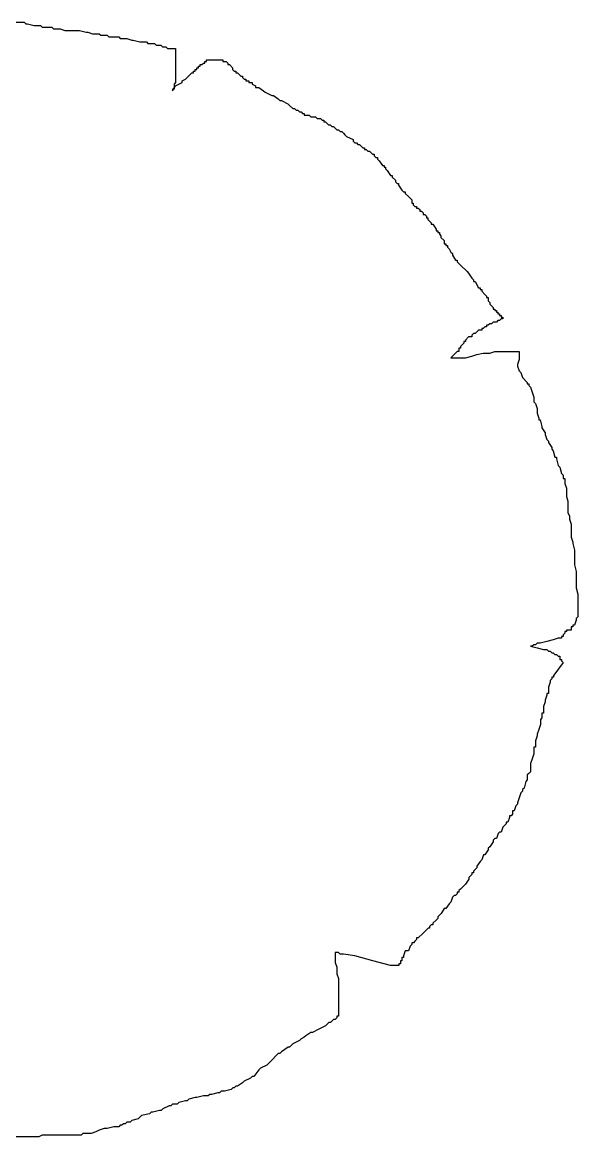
# Model space of a CAD drawing. Extents: x -4.01 to 4.09, y -4.05 to 4.
# Drawn here: x 0.08 to 4.09, y -4.05 to 3.99 of the extents above; entities that cross this region are included whole.
import ezdxf

# ---------------------------------------------------------------- set-up
doc = ezdxf.new("R2010")
doc.units = 0
doc.header["$MEASUREMENT"] = 0
doc.layers.add('P-ARVORE', color=2, linetype='CONTINUOUS')

msp = doc.modelspace()

# ---------------------------------------------------------------- linework, layer by layer
at = {"layer": 'P-ARVORE'}
for p, q in [((-0.0389, 3.9913), (0.0905, 3.9913)), ((0.0905, 3.9913), (0.1022, 3.9795)), ((0.1022, 3.9795), (0.1139, 3.9795)), ((0.1139, 3.9795), (0.1608, 3.9678)), ((0.1608, 3.9678), (0.2078, 3.9678)), ((0.2078, 3.9678), (0.2195, 3.956)), ((0.2195, 3.956), (0.2902, 3.956)), ((0.2902, 3.956), (0.3019, 3.9443)), ((0.3019, 3.9443), (0.3488, 3.9443)), ((0.3488, 3.9443), (0.3844, 3.9326)), ((0.3844, 3.9326), (0.4903, 3.9326)), ((0.4903, 3.9326), (0.5372, 3.9208)), ((0.5372, 3.9208), (0.5489, 3.9208)), ((0.5489, 3.9208), (0.5841, 3.9091)), ((0.5841, 3.9091), (0.6313, 3.9091)), ((0.6313, 3.9091), (0.6431, 3.8973)), ((0.6431, 3.8973), (0.69, 3.8973)), ((0.69, 3.8973), (0.7017, 3.8856)), ((0.7017, 3.8856), (0.7724, 3.8856)), ((0.7724, 3.8856), (0.7841, 3.8739)), ((0.7841, 3.8739), (0.831, 3.8739)), ((0.831, 3.8739), (0.8662, 3.8621)), ((0.8662, 3.8621), (0.878, 3.8621)), ((0.878, 3.8621), (0.9252, 3.8504)), ((0.9252, 3.8504), (0.9721, 3.8504)), ((0.9721, 3.8504), (0.9838, 3.8384)), ((0.9838, 3.8384), (1.0311, 3.8384)), ((1.0311, 3.8384), (1.0428, 3.8266)), ((1.0428, 3.8266), (1.078, 3.8266)), ((1.078, 3.8266), (1.0897, 3.8149)), ((1.0897, 3.8149), (1.1132, 3.8149)), ((1.1132, 3.8149), (1.1249, 3.8032)), ((1.1249, 3.8032), (1.1837, 3.8032)), ((1.1837, 3.8032), (1.1837, 3.5563)), ((1.3956, 3.6973), (1.3956, 3.7093)), ((1.3956, 3.7093), (1.4073, 3.7093)), ((1.4073, 3.7093), (1.4073, 3.721)), ((1.4073, 3.721), (1.5249, 3.721)), ((1.5249, 3.721), (1.5249, 3.7093)), ((1.5249, 3.7093), (1.5483, 3.7093)), ((1.5483, 3.7093), (1.5603, 3.6973)), ((1.2896, 3.6151), (1.3013, 3.6268)), ((1.3013, 3.6268), (1.3134, 3.6268)), ((1.3134, 3.6268), (1.3134, 3.6385)), ((1.3134, 3.6385), (1.3251, 3.6385)), ((1.3251, 3.6385), (1.3251, 3.6505)), ((1.3251, 3.6505), (1.3368, 3.6505)), ((1.3368, 3.6505), (1.3368, 3.6622)), ((1.3368, 3.6622), (1.3485, 3.6622)), ((1.3485, 3.6622), (1.3485, 3.6739)), ((1.3485, 3.6739), (1.3601, 3.6739)), ((1.3601, 3.6739), (1.3601, 3.6856)), ((1.3601, 3.6856), (1.3718, 3.6856)), ((1.3718, 3.6856), (1.3839, 3.6973)), ((1.3839, 3.6973), (1.3956, 3.6973)), ((1.5603, 3.6973), (1.5603, 3.6856)), ((1.5603, 3.6856), (1.572, 3.6856)), ((1.572, 3.6856), (1.5954, 3.6622)), ((1.5954, 3.6622), (1.5954, 3.6505)), ((1.5954, 3.6505), (1.6071, 3.6385)), ((1.6071, 3.6385), (1.6188, 3.6385)), ((1.6188, 3.6385), (1.6188, 3.6268)), ((1.6188, 3.6268), (1.6308, 3.6268)), ((1.6308, 3.6268), (1.6542, 3.6034)), ((1.1837, 3.5563), (1.172, 3.5446)), ((1.172, 3.5446), (1.172, 3.5092)), ((1.1837, 3.5329), (1.2308, 3.5563)), ((1.2308, 3.568), (1.2546, 3.5797)), ((1.2308, 3.5563), (1.2308, 3.568)), ((1.2546, 3.5797), (1.2896, 3.6151)), ((1.6542, 3.6034), (1.6659, 3.6034)), ((1.6659, 3.6034), (1.6659, 3.5917)), ((1.6659, 3.5917), (1.6776, 3.5797)), ((1.6776, 3.5797), (1.6896, 3.5797)), ((1.6896, 3.5797), (1.6896, 3.568)), ((1.6896, 3.568), (1.713, 3.568)), ((1.713, 3.568), (1.713, 3.5563)), ((1.713, 3.5563), (1.7364, 3.5563)), ((1.7364, 3.5563), (1.7364, 3.5446)), ((1.7364, 3.5446), (1.7601, 3.5329)), ((1.1603, 3.4975), (1.1837, 3.5329)), ((1.172, 3.5092), (1.1603, 3.5092)), ((1.1603, 3.5092), (1.1603, 3.4975)), ((1.7601, 3.5329), (1.7601, 3.521)), ((1.7601, 3.521), (1.7835, 3.521)), ((1.7835, 3.521), (1.819, 3.4975)), ((1.819, 3.4975), (1.8307, 3.4858)), ((1.8307, 3.4858), (1.8778, 3.4622)), ((1.8778, 3.4622), (1.8895, 3.4622)), ((1.8895, 3.4622), (1.9246, 3.4388)), ((1.9246, 3.4388), (1.9366, 3.427)), ((1.9366, 3.427), (1.9483, 3.427)), ((1.9483, 3.427), (1.9951, 3.4034)), ((1.9951, 3.4034), (2.0071, 3.3917)), ((2.0071, 3.3917), (2.0305, 3.3683)), ((2.0305, 3.3683), (2.0422, 3.3683)), ((2.0422, 3.3683), (2.0539, 3.3565)), ((2.0539, 3.3565), (2.0659, 3.3565)), ((2.0659, 3.3565), (2.0776, 3.3446)), ((2.0776, 3.3446), (2.0893, 3.3446)), ((2.0893, 3.3446), (2.101, 3.3329)), ((2.101, 3.3329), (2.1127, 3.3329)), ((2.1127, 3.3329), (2.1127, 3.3212)), ((2.1127, 3.3212), (2.1481, 3.3212)), ((2.1481, 3.3212), (2.1598, 3.3095)), ((2.1598, 3.3095), (2.1952, 3.3095)), ((2.1952, 3.3095), (2.2069, 3.2978)), ((2.2069, 3.2978), (2.2303, 3.2978)), ((2.2303, 3.2978), (2.242, 3.2858)), ((2.242, 3.2858), (2.254, 3.2858)), ((2.254, 3.2858), (2.254, 3.2741)), ((2.254, 3.2741), (2.2657, 3.2741)), ((2.2657, 3.2741), (2.2891, 3.2507)), ((2.2891, 3.2507), (2.3008, 3.2507)), ((2.3008, 3.2507), (2.3129, 3.239)), ((2.3129, 3.239), (2.3246, 3.239)), ((2.3246, 3.239), (2.3362, 3.227)), ((2.3362, 3.227), (2.3479, 3.2153)), ((2.3479, 3.2153), (2.3596, 3.2153)), ((2.3596, 3.2153), (2.3717, 3.2036)), ((2.3717, 3.2036), (2.3834, 3.2036)), ((2.3834, 3.2036), (2.3951, 3.1919)), ((2.3951, 3.1919), (2.4068, 3.1799)), ((2.4068, 3.1799), (2.4184, 3.1682)), ((2.4184, 3.1682), (2.4656, 3.1448)), ((2.4656, 3.1448), (2.4656, 3.1331)), ((2.4656, 3.1331), (2.4773, 3.1211)), ((2.4773, 3.1211), (2.489, 3.1211)), ((2.489, 3.1211), (2.501, 3.1094)), ((2.501, 3.1094), (2.5127, 3.1094)), ((2.5127, 3.1094), (2.5361, 3.086)), ((2.5361, 3.086), (2.5478, 3.086)), ((2.5478, 3.086), (2.5478, 3.0743)), ((2.5478, 3.0743), (2.5598, 3.0743)), ((2.5598, 3.0743), (2.5715, 3.0624)), ((2.5715, 3.0624), (2.5832, 3.0624)), ((2.5832, 3.0624), (2.6066, 3.0389)), ((2.6066, 3.0389), (2.6183, 3.0389)), ((2.6183, 3.0389), (2.6183, 3.0272)), ((2.6183, 3.0272), (2.6303, 3.0155)), ((2.6303, 3.0155), (2.642, 3.0155)), ((2.642, 3.0155), (2.642, 3.0036)), ((2.642, 3.0036), (2.6537, 2.9919)), ((2.6537, 2.9919), (2.6771, 2.9567)), ((2.6771, 2.9567), (2.6891, 2.9567)), ((2.6891, 2.9567), (2.6891, 2.9448)), ((2.6891, 2.9448), (2.7008, 2.9448)), ((2.7008, 2.9448), (2.7008, 2.9331)), ((2.7008, 2.9331), (2.7125, 2.9214)), ((2.7125, 2.9214), (2.7359, 2.886)), ((2.7359, 2.886), (2.7479, 2.886)), ((2.7479, 2.886), (2.7479, 2.8743)), ((2.7479, 2.8743), (2.7713, 2.8509)), ((2.7713, 2.8509), (2.7713, 2.8392)), ((2.7713, 2.8392), (2.783, 2.8272)), ((2.783, 2.8272), (2.7947, 2.8272)), ((2.7947, 2.8272), (2.7947, 2.8155)), ((2.7947, 2.8155), (2.8184, 2.7804)), ((2.8184, 2.7804), (2.8301, 2.7684)), ((2.8301, 2.7684), (2.8418, 2.7684)), ((2.8418, 2.7684), (2.8418, 2.7567)), ((2.8418, 2.7567), (2.8652, 2.7333)), ((2.8652, 2.7333), (2.889, 2.7096)), ((2.889, 2.7096), (2.889, 2.6862)), ((2.889, 2.6862), (2.9006, 2.6862)), ((2.9006, 2.6862), (2.9006, 2.6745)), ((2.9006, 2.6745), (2.9123, 2.6628)), ((2.9123, 2.6628), (2.924, 2.6628)), ((2.924, 2.6628), (2.924, 2.6508)), ((2.924, 2.6508), (2.9361, 2.6508)), ((2.9361, 2.6508), (2.9478, 2.6391)), ((2.9478, 2.6391), (2.9478, 2.6274)), ((2.9478, 2.6274), (2.9595, 2.6274)), ((2.9595, 2.6274), (2.9712, 2.6157)), ((2.9712, 2.6157), (2.9712, 2.604)), ((2.9712, 2.604), (2.9828, 2.604)), ((2.9828, 2.604), (2.9949, 2.5921)), ((2.9949, 2.5921), (2.9949, 2.5804)), ((2.9949, 2.5804), (3.0066, 2.5804)), ((3.0066, 2.5804), (3.0066, 2.5686)), ((3.0066, 2.5686), (3.03, 2.5452)), ((3.03, 2.5452), (3.03, 2.5333)), ((3.03, 2.5333), (3.0417, 2.5333)), ((3.0417, 2.5333), (3.0654, 2.4982)), ((3.0654, 2.4982), (3.0654, 2.4864)), ((3.0654, 2.4864), (3.0771, 2.4864)), ((3.0771, 2.4864), (3.0771, 2.4745)), ((3.0771, 2.4745), (3.0888, 2.4745)), ((3.0888, 2.4745), (3.0888, 2.4628)), ((3.0888, 2.4628), (3.1005, 2.4511)), ((3.1005, 2.4511), (3.1005, 2.4394)), ((3.1005, 2.4394), (3.1242, 2.4157)), ((3.1242, 2.4157), (3.1242, 2.3923)), ((3.1242, 2.3923), (3.1359, 2.3923)), ((3.1359, 2.3923), (3.1359, 2.3806)), ((3.1359, 2.3806), (3.1476, 2.3806)), ((3.1476, 2.3806), (3.1476, 2.3689)), ((3.1476, 2.3689), (3.1593, 2.3569)), ((3.1593, 2.3569), (3.171, 2.3335)), ((3.171, 2.3335), (3.183, 2.3218)), ((3.183, 2.3218), (3.183, 2.3101)), ((3.183, 2.3101), (3.2064, 2.2747)), ((3.2064, 2.2747), (3.2181, 2.2747)), ((3.2181, 2.2747), (3.2181, 2.263)), ((3.2181, 2.263), (3.2298, 2.2513)), ((3.2298, 2.2513), (3.2535, 2.2276)), ((3.2535, 2.2276), (3.2769, 2.2042)), ((3.2769, 2.2042), (3.2886, 2.1923)), ((3.2886, 2.1923), (3.3003, 2.1805)), ((3.3003, 2.1805), (3.324, 2.1454)), ((3.324, 2.1454), (3.3357, 2.1335)), ((3.3357, 2.1335), (3.3357, 2.1218)), ((3.3357, 2.1218), (3.3474, 2.1218)), ((3.3474, 2.1218), (3.3712, 2.0747)), ((3.3712, 2.0747), (3.3828, 2.0747)), ((3.3828, 2.0747), (3.3828, 2.063)), ((3.3828, 2.063), (3.3945, 2.063)), ((3.3945, 2.063), (3.3945, 2.0513)), ((3.3945, 2.0513), (3.4179, 2.0278)), ((3.4179, 2.0278), (3.4296, 2.0159)), ((3.4296, 2.0159), (3.4296, 2.0042)), ((3.4296, 2.0042), (3.4417, 2.0042)), ((3.4417, 2.0042), (3.4417, 1.9808)), ((3.4417, 1.9808), (3.4534, 1.9691)), ((3.4534, 1.9691), (3.4534, 1.9571)), ((3.4534, 1.9571), (3.4767, 1.9337)), ((3.4767, 1.9337), (3.4767, 1.922)), ((3.4767, 1.922), (3.4884, 1.922)), ((3.4884, 1.922), (3.4884, 1.9103)), ((3.4884, 1.9103), (3.5005, 1.9103)), ((3.5005, 1.9103), (3.5005, 1.8983)), ((3.5005, 1.8983), (3.5122, 1.8983)), ((3.5122, 1.8983), (3.5122, 1.8866)), ((3.5122, 1.8866), (3.5239, 1.8866)), ((3.5239, 1.8866), (3.5239, 1.8749)), ((3.5239, 1.8749), (3.5356, 1.8749)), ((3.5356, 1.8515), (3.5239, 1.8395)), ((3.5356, 1.8749), (3.5356, 1.8632)), ((3.5356, 1.8632), (3.5473, 1.8632)), ((3.5473, 1.8515), (3.5356, 1.8515)), ((3.5473, 1.8632), (3.5473, 1.8515)), ((3.4062, 1.7807), (3.3945, 1.7807)), ((3.3945, 1.7807), (3.3945, 1.769)), ((3.4179, 1.7927), (3.4062, 1.7807)), ((3.4296, 1.7927), (3.4179, 1.7927)), ((3.4417, 1.8044), (3.4296, 1.8044)), ((3.4296, 1.8044), (3.4296, 1.7927)), ((3.4534, 1.8161), (3.4417, 1.8044)), ((3.465, 1.8161), (3.4534, 1.8161)), ((3.4767, 1.8278), (3.465, 1.8161)), ((3.5005, 1.8278), (3.4767, 1.8278)), ((3.5122, 1.8395), (3.5005, 1.8278)), ((3.5239, 1.8395), (3.5122, 1.8395)), ((3.3003, 1.722), (3.2769, 1.6985)), ((3.2769, 1.6985), (3.2769, 1.6868)), ((3.324, 1.722), (3.3003, 1.722)), ((3.3357, 1.7456), (3.324, 1.7339)), ((3.324, 1.7339), (3.324, 1.722)), ((3.3474, 1.7456), (3.3357, 1.7456)), ((3.3591, 1.7573), (3.3474, 1.7456)), ((3.3712, 1.769), (3.3591, 1.7573)), ((3.3945, 1.769), (3.3712, 1.769)), ((3.2181, 1.6163), (3.2064, 1.6044)), ((3.2298, 1.6163), (3.2181, 1.6163)), ((3.2415, 1.6398), (3.2298, 1.6398)), ((3.2298, 1.6398), (3.2298, 1.6163)), ((3.2535, 1.6632), (3.2415, 1.6515)), ((3.2415, 1.6515), (3.2415, 1.6398)), ((3.2652, 1.6751), (3.2535, 1.6632)), ((3.2769, 1.6868), (3.2652, 1.6868)), ((3.2652, 1.6868), (3.2652, 1.6751)), ((3.4534, 1.6044), (3.4884, 1.6163)), ((3.4884, 1.6163), (3.6649, 1.6163)), ((3.6649, 1.6163), (3.6649, 1.5575)), ((3.183, 1.581), (3.171, 1.5693)), ((3.171, 1.5693), (3.2769, 1.5693)), ((3.2064, 1.6044), (3.183, 1.581)), ((3.2769, 1.5693), (3.324, 1.581)), ((3.324, 1.581), (3.3591, 1.5927)), ((3.3591, 1.5927), (3.4062, 1.6044)), ((3.4062, 1.6044), (3.4534, 1.6044)), ((3.6649, 1.5575), (3.6532, 1.5222)), ((3.6532, 1.5222), (3.6532, 1.5105)), ((3.6532, 1.5105), (3.6649, 1.4751)), ((3.6649, 1.4751), (3.6766, 1.4634)), ((3.6766, 1.4634), (3.6886, 1.428)), ((3.6886, 1.428), (3.7237, 1.3929)), ((3.7237, 1.3929), (3.7237, 1.3812)), ((3.7237, 1.3812), (3.7354, 1.3812)), ((3.7354, 1.3812), (3.7354, 1.3692)), ((3.7354, 1.3692), (3.7474, 1.3575)), ((3.7474, 1.3575), (3.7591, 1.3224)), ((3.7591, 1.3224), (3.7708, 1.287)), ((3.7708, 1.287), (3.7708, 1.2517)), ((3.7708, 1.2517), (3.7825, 1.2399)), ((3.7825, 1.2399), (3.7942, 1.2046)), ((3.7942, 1.2046), (3.7942, 1.1695)), ((3.7942, 1.1695), (3.8062, 1.1341)), ((3.8062, 1.1341), (3.8062, 1.1224)), ((3.8062, 1.1224), (3.8179, 1.1224)), ((3.8179, 1.1224), (3.8296, 1.0753)), ((3.8296, 1.0753), (3.8296, 1.0636)), ((3.8296, 1.0636), (3.853, 1.0282)), ((3.853, 1.0282), (3.853, 1.0165)), ((3.853, 1.0165), (3.8647, 0.9814)), ((3.8647, 0.9814), (3.8767, 0.9694)), ((3.8767, 0.9694), (3.8767, 0.9577)), ((3.8767, 0.9577), (3.9001, 0.9226)), ((3.9001, 0.9226), (3.9001, 0.9106)), ((3.9001, 0.9106), (3.9118, 0.8989)), ((3.9118, 0.8989), (3.9235, 0.8518)), ((3.9235, 0.8518), (3.9356, 0.8518)), ((3.9356, 0.8518), (3.9356, 0.8401)), ((3.9356, 0.8401), (3.9473, 0.7931)), ((3.9473, 0.7931), (3.9589, 0.7814)), ((3.9589, 0.7814), (3.9706, 0.7343)), ((3.9706, 0.7343), (3.9823, 0.7226)), ((3.9823, 0.7226), (3.9823, 0.6991)), ((3.9823, 0.6991), (3.9944, 0.6991)), ((3.9944, 0.6991), (3.9944, 0.6638)), ((3.9944, 0.6638), (4.0061, 0.6287)), ((4.0061, 0.6287), (4.0061, 0.5699)), ((4.0061, 0.5699), (4.0178, 0.5345)), ((4.0178, 0.5345), (4.0178, 0.4523)), ((4.0178, 0.4523), (4.0295, 0.4286)), ((4.0295, 0.4286), (4.0295, 0.4052)), ((4.0295, 0.4052), (4.0411, 0.3698)), ((4.0411, 0.3698), (4.0411, 0.2759)), ((4.0411, 0.2759), (4.0528, 0.2406)), ((4.0528, 0.2406), (4.0528, 0.2288)), ((4.0528, 0.2288), (4.0649, 0.1818)), ((4.0649, 0.1818), (4.0649, 0.0759)), ((4.0649, 0.0759), (4.0766, 0.0288)), ((4.0766, 0.0288), (4.0766, -0.0888)), ((4.0766, -0.0888), (4.0883, -0.1358)), ((4.0883, -0.1358), (4.0883, -0.3002)), ((4.0883, -0.3002), (4.0766, -0.3122)), ((4.0766, -0.3122), (4.0766, -0.3239)), ((4.0411, -0.3944), (4.0061, -0.3944)), ((4.0061, -0.3944), (4.0061, -0.4061)), ((4.0528, -0.371), (4.0411, -0.371)), ((4.0411, -0.371), (4.0411, -0.3944)), ((4.0649, -0.359), (4.0528, -0.359)), ((4.0528, -0.359), (4.0528, -0.371)), ((4.0766, -0.3239), (4.0649, -0.359)), ((3.8647, -0.4766), (3.8179, -0.4886)), ((3.9118, -0.4649), (3.8647, -0.4766)), ((3.9473, -0.4532), (3.9118, -0.4649)), ((3.9706, -0.4532), (3.9473, -0.4532)), ((3.9823, -0.4415), (3.9706, -0.4415)), ((3.9706, -0.4415), (3.9706, -0.4532)), ((3.9944, -0.4178), (3.9823, -0.4298)), ((3.9823, -0.4298), (3.9823, -0.4415)), ((4.0061, -0.4061), (3.9944, -0.4061)), ((3.9944, -0.4061), (3.9944, -0.4178)), ((3.7591, -0.512), (3.7474, -0.512)), ((3.7474, -0.512), (3.7942, -0.5237)), ((3.7708, -0.5003), (3.7591, -0.512)), ((3.7825, -0.5003), (3.7708, -0.5003)), ((3.7942, -0.4886), (3.7825, -0.5003)), ((3.8179, -0.4886), (3.7942, -0.4886)), ((3.7942, -0.5237), (3.8413, -0.5354)), ((3.8413, -0.5354), (3.8647, -0.5354)), ((3.8647, -0.5354), (3.8767, -0.5473)), ((3.8767, -0.5473), (3.8884, -0.5473)), ((3.8884, -0.5473), (3.9001, -0.5591)), ((3.9001, -0.5591), (3.9118, -0.5591)), ((3.9118, -0.5591), (3.9235, -0.5708)), ((3.9235, -0.5708), (3.9356, -0.5708)), ((3.9823, -0.6296), (3.9239, -0.7115)), ((3.9356, -0.5708), (3.9473, -0.5825)), ((3.9473, -0.5825), (3.9589, -0.5825)), ((3.9589, -0.5825), (3.9589, -0.6061)), ((3.9589, -0.6061), (3.9706, -0.6061)), ((3.9706, -0.6061), (3.9706, -0.6178)), ((3.9706, -0.6178), (3.9823, -0.6296)), ((3.9239, -0.7115), (3.9124, -0.7233)), ((3.9124, -0.7233), (3.9124, -0.735)), ((3.8888, -0.7702), (3.8769, -0.8057)), ((3.9004, -0.7467), (3.8888, -0.7585)), ((3.8888, -0.7585), (3.8888, -0.7702)), ((3.9124, -0.735), (3.9004, -0.735)), ((3.9004, -0.735), (3.9004, -0.7467)), ((3.8653, -0.8643), (3.8533, -0.8995)), ((3.8769, -0.8526), (3.8653, -0.8526)), ((3.8653, -0.8526), (3.8653, -0.8643)), ((3.8769, -0.8057), (3.8769, -0.8526)), ((3.8533, -0.9115), (3.8418, -0.9467)), ((3.8418, -0.9467), (3.8418, -0.9937)), ((3.8533, -0.8995), (3.8533, -0.9115)), ((3.8298, -1.0289), (3.8182, -1.0409)), ((3.8182, -1.0409), (3.8182, -1.0761)), ((3.8418, -0.9937), (3.8298, -0.9937)), ((3.8298, -0.9937), (3.8298, -1.0289)), ((3.8063, -1.1113), (3.7947, -1.1465)), ((3.8182, -1.0761), (3.8063, -1.1113)), ((3.7947, -1.1582), (3.7828, -1.1937)), ((3.7828, -1.1937), (3.7828, -1.2406)), ((3.7947, -1.1465), (3.7947, -1.1582)), ((3.7828, -1.2406), (3.7712, -1.2406)), ((3.7712, -1.2406), (3.7712, -1.2875)), ((3.7592, -1.323), (3.7477, -1.3582)), ((3.7477, -1.3582), (3.7477, -1.4169)), ((3.7712, -1.2875), (3.7592, -1.323)), ((3.7357, -1.4289), (3.7241, -1.4406)), ((3.7241, -1.4406), (3.7241, -1.4758)), ((3.7477, -1.4169), (3.7357, -1.4289)), ((3.7122, -1.4876), (3.7006, -1.5345)), ((3.7241, -1.4758), (3.7122, -1.4876)), ((3.6651, -1.6052), (3.6535, -1.6404)), ((3.6771, -1.57), (3.6651, -1.6052)), ((3.6886, -1.5582), (3.6771, -1.57)), ((3.7006, -1.5345), (3.6886, -1.5462)), ((3.6886, -1.5462), (3.6886, -1.5582)), ((3.6416, -1.6638), (3.63, -1.6993)), ((3.6535, -1.6521), (3.6416, -1.6638)), ((3.6535, -1.6404), (3.6535, -1.6521)), ((3.5945, -1.7462), (3.583, -1.7814)), ((3.6065, -1.7345), (3.5945, -1.7345)), ((3.5945, -1.7345), (3.5945, -1.7462)), ((3.6181, -1.7228), (3.6065, -1.7345)), ((3.63, -1.6993), (3.6181, -1.6993)), ((3.6181, -1.6993), (3.6181, -1.7228)), ((3.5475, -1.8169), (3.5359, -1.8521)), ((3.5594, -1.8049), (3.5475, -1.8169)), ((3.571, -1.7932), (3.5594, -1.8049)), ((3.583, -1.7814), (3.571, -1.7814)), ((3.571, -1.7814), (3.571, -1.7932)), ((3.4773, -1.9225), (3.4537, -1.958)), ((3.4888, -1.8991), (3.4773, -1.9108)), ((3.4773, -1.9108), (3.4773, -1.9225)), ((3.5008, -1.8991), (3.4888, -1.8991)), ((3.5124, -1.8639), (3.5008, -1.8991)), ((3.5243, -1.8521), (3.5124, -1.8639)), ((3.5359, -1.8521), (3.5243, -1.8521)), ((3.4418, -1.9815), (3.4183, -2.0167)), ((3.4537, -1.958), (3.4418, -1.9697)), ((3.4418, -1.9697), (3.4418, -1.9815)), ((3.3832, -2.0639), (3.3596, -2.0991)), ((3.3947, -2.0519), (3.3832, -2.0639)), ((3.4067, -2.0167), (3.3947, -2.0519)), ((3.4183, -2.0167), (3.4067, -2.0167)), ((3.3126, -2.1695), (3.3006, -2.1812)), ((3.3241, -2.1577), (3.3126, -2.1695)), ((3.3361, -2.146), (3.3241, -2.146)), ((3.3241, -2.146), (3.3241, -2.1577)), ((3.3477, -2.1225), (3.3361, -2.1343)), ((3.3361, -2.1343), (3.3361, -2.146)), ((3.3596, -2.1108), (3.3477, -2.1225)), ((3.3596, -2.0991), (3.3596, -2.1108)), ((3.2655, -2.2401), (3.2536, -2.2519)), ((3.2771, -2.2284), (3.2655, -2.2401)), ((3.3006, -2.1932), (3.2771, -2.2284)), ((3.3006, -2.1812), (3.3006, -2.1932)), ((3.183, -2.3226), (3.1714, -2.3578)), ((3.1949, -2.3105), (3.183, -2.3226)), ((3.2065, -2.3105), (3.1949, -2.3105)), ((3.2185, -2.2988), (3.2065, -2.3105)), ((3.23, -2.2871), (3.2185, -2.2871)), ((3.2185, -2.2871), (3.2185, -2.2988)), ((3.242, -2.2636), (3.23, -2.2753)), ((3.23, -2.2753), (3.23, -2.2871)), ((3.2536, -2.2519), (3.242, -2.2636)), ((3.1243, -2.4047), (3.1008, -2.4399)), ((3.1359, -2.4047), (3.1243, -2.4047)), ((3.1594, -2.3695), (3.1359, -2.4047)), ((3.1714, -2.3578), (3.1594, -2.3695)), ((3.0657, -2.4871), (3.0422, -2.5106)), ((3.0773, -2.4754), (3.0657, -2.4871)), ((3.0889, -2.4519), (3.0773, -2.4636)), ((3.0773, -2.4636), (3.0773, -2.4754)), ((3.1008, -2.4399), (3.0889, -2.4519)), ((2.9832, -2.5692), (2.9716, -2.5812)), ((2.9951, -2.5575), (2.9832, -2.5692)), ((3.0067, -2.5458), (2.9951, -2.5575)), ((3.0187, -2.5458), (3.0067, -2.5458)), ((3.0302, -2.5223), (3.0187, -2.534)), ((3.0187, -2.534), (3.0187, -2.5458)), ((3.0422, -2.5223), (3.0302, -2.5223)), ((3.0422, -2.5106), (3.0422, -2.5223)), ((2.901, -2.6516), (2.8891, -2.6516)), ((2.8891, -2.6516), (2.8891, -2.6634)), ((2.9126, -2.6399), (2.901, -2.6516)), ((2.9245, -2.6282), (2.9126, -2.6399)), ((2.9361, -2.6164), (2.9245, -2.6164)), ((2.9245, -2.6164), (2.9245, -2.6282)), ((2.9716, -2.5812), (2.9361, -2.6164)), ((2.3599, -2.7223), (2.3363, -2.7223)), ((2.3363, -2.7223), (2.3363, -2.7927)), ((2.3718, -2.734), (2.3599, -2.7223)), ((2.3954, -2.734), (2.3718, -2.734)), ((2.4775, -2.7458), (2.3954, -2.734)), ((2.842, -2.7106), (2.8304, -2.7458)), ((2.8655, -2.7106), (2.842, -2.7106)), ((2.8775, -2.6751), (2.8655, -2.7106)), ((2.8891, -2.6634), (2.8775, -2.6751)), ((2.3363, -2.7927), (2.3483, -2.8279)), ((2.6071, -2.781), (2.4775, -2.7458)), ((2.6893, -2.8044), (2.6071, -2.781)), ((2.7363, -2.8162), (2.6893, -2.8044)), ((2.8069, -2.8044), (2.7949, -2.8044)), ((2.7949, -2.8044), (2.7949, -2.8162)), ((2.8185, -2.781), (2.8069, -2.781)), ((2.8069, -2.781), (2.8069, -2.8044)), ((2.8304, -2.7575), (2.8185, -2.7575)), ((2.8185, -2.7575), (2.8185, -2.781)), ((2.8304, -2.7458), (2.8304, -2.7575)), ((2.3483, -2.8279), (2.3483, -2.8751)), ((2.3483, -2.8751), (2.3599, -2.9103)), ((2.7949, -2.8162), (2.7363, -2.8162)), ((2.3599, -2.9103), (2.3599, -3.1807)), ((2.3128, -3.2159), (2.3012, -3.2279)), ((2.3248, -3.2042), (2.3128, -3.2159)), ((2.3363, -3.2042), (2.3248, -3.2042)), ((2.3483, -3.1925), (2.3363, -3.2042)), ((2.3599, -3.1807), (2.3483, -3.1807)), ((2.3483, -3.1807), (2.3483, -3.1925)), ((2.2187, -3.2749), (2.172, -3.2983)), ((2.2658, -3.2514), (2.2187, -3.2749)), ((2.2777, -3.2397), (2.2658, -3.2514)), ((2.2893, -3.2279), (2.2777, -3.2397)), ((2.3012, -3.2279), (2.2893, -3.2279)), ((2.0779, -3.3573), (2.0309, -3.3808)), ((2.0895, -3.3453), (2.0779, -3.3573)), ((2.113, -3.3335), (2.0895, -3.3453)), ((2.125, -3.3218), (2.113, -3.3335)), ((2.1601, -3.2983), (2.125, -3.3218)), ((2.172, -3.2983), (2.1601, -3.2983)), ((1.9248, -3.4511), (1.9132, -3.4629)), ((1.9367, -3.4511), (1.9248, -3.4511)), ((1.9483, -3.4394), (1.9367, -3.4511)), ((1.9954, -3.4042), (1.9483, -3.4394)), ((2.0073, -3.4042), (1.9954, -3.4042)), ((2.0189, -3.3925), (2.0073, -3.4042)), ((2.0309, -3.3808), (2.0189, -3.3925)), ((1.8426, -3.5336), (1.7956, -3.557)), ((1.8777, -3.4984), (1.8426, -3.5336)), ((1.9132, -3.4629), (1.8777, -3.4984)), ((1.7366, -3.616), (1.725, -3.6277)), ((1.7485, -3.616), (1.7366, -3.616)), ((1.7836, -3.5688), (1.7485, -3.616)), ((1.7956, -3.557), (1.7836, -3.5688)), ((1.5958, -3.6981), (1.5838, -3.7098)), ((1.6073, -3.6981), (1.5958, -3.6981)), ((1.6193, -3.6864), (1.6073, -3.6981)), ((1.6309, -3.6864), (1.6193, -3.6864)), ((1.6664, -3.6629), (1.6309, -3.6864)), ((1.6779, -3.6512), (1.6664, -3.6629)), ((1.725, -3.6277), (1.6779, -3.6512)), ((1.325, -3.7688), (1.2783, -3.7805)), ((1.337, -3.7688), (1.325, -3.7688)), ((1.384, -3.757), (1.337, -3.7688)), ((1.4191, -3.757), (1.384, -3.757)), ((1.4311, -3.7453), (1.4191, -3.757)), ((1.4426, -3.7453), (1.4311, -3.7453)), ((1.4897, -3.7336), (1.4426, -3.7453)), ((1.5017, -3.7336), (1.4897, -3.7336)), ((1.5132, -3.7216), (1.5017, -3.7336)), ((1.5368, -3.7216), (1.5132, -3.7216)), ((1.5838, -3.7098), (1.5368, -3.7216)), ((1.0901, -3.8509), (1.0781, -3.8629)), ((1.1372, -3.8274), (1.0901, -3.8509)), ((1.1487, -3.8274), (1.1372, -3.8274)), ((1.1607, -3.8157), (1.1487, -3.8274)), ((1.1958, -3.8157), (1.1607, -3.8157)), ((1.2077, -3.804), (1.1958, -3.8157)), ((1.2548, -3.7922), (1.2077, -3.804)), ((1.2664, -3.7922), (1.2548, -3.7922)), ((1.2783, -3.7805), (1.2664, -3.7922)), ((0.8664, -3.9333), (0.8548, -3.945)), ((0.9135, -3.9216), (0.8664, -3.9333)), ((0.9254, -3.9098), (0.9135, -3.9216)), ((0.937, -3.8981), (0.9254, -3.9098)), ((0.996, -3.8864), (0.937, -3.8981)), ((1.0076, -3.8747), (0.996, -3.8864)), ((1.0195, -3.8747), (1.0076, -3.8747)), ((1.0666, -3.8629), (1.0195, -3.8747)), ((1.0781, -3.8629), (1.0666, -3.8629)), ((0.608, -4.0157), (0.5725, -4.0275)), ((0.6315, -4.004), (0.608, -4.0157)), ((0.6666, -3.9923), (0.6315, -4.004)), ((0.6901, -3.9923), (0.6666, -3.9923)), ((0.7372, -3.9802), (0.6901, -3.9923)), ((0.7727, -3.9802), (0.7372, -3.9802)), ((0.7842, -3.9685), (0.7727, -3.9802)), ((0.7962, -3.9685), (0.7842, -3.9685)), ((0.8078, -3.9568), (0.7962, -3.9685)), ((0.8197, -3.9568), (0.8078, -3.9568)), ((0.8313, -3.945), (0.8197, -3.9568)), ((0.8548, -3.945), (0.8313, -3.945)), ((0.1964, -4.0509), (-0.0153, -4.0509)), ((0.2199, -4.0392), (0.1964, -4.0509)), ((0.5019, -4.0392), (0.2199, -4.0392)), ((0.5139, -4.0275), (0.5019, -4.0392)), ((0.5725, -4.0275), (0.5139, -4.0275))]:
    msp.add_line(p, q, dxfattribs=at)

doc.saveas('drawing.dxf')
